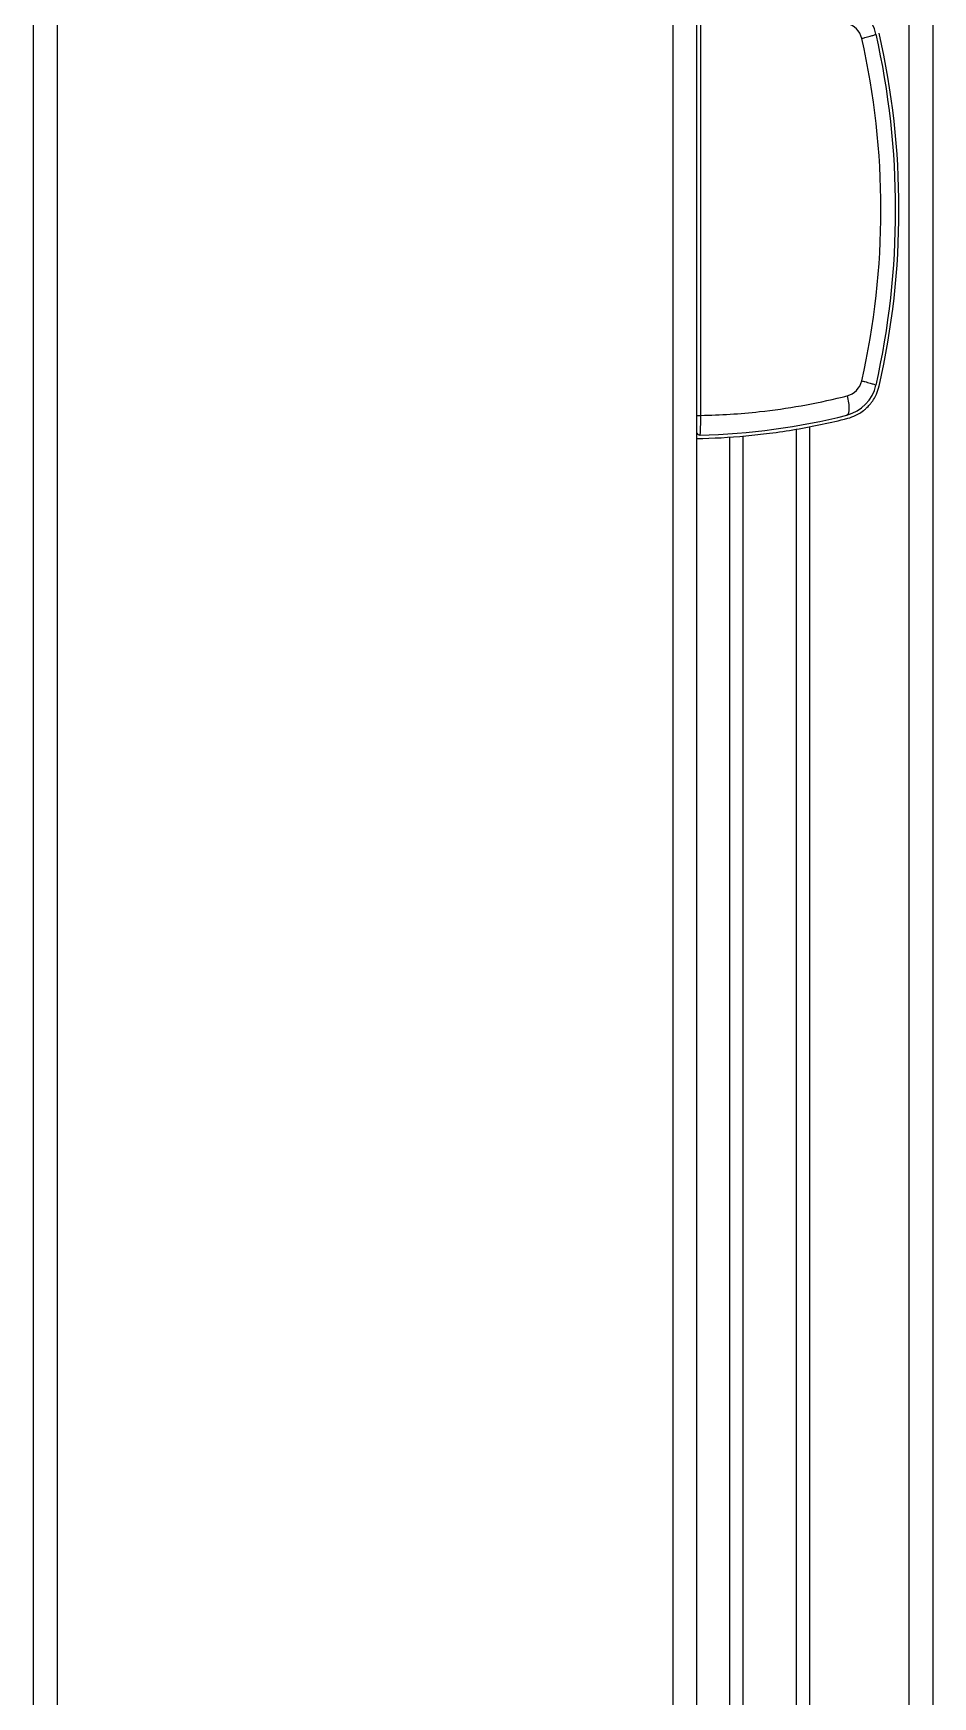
# Model space of a CAD drawing. Header units: millimetres. Extents: x -1584 to 3730, y -1918 to 2655.
# Drawn here: x -1523.8 to -1456, y 108.5 to 233.8 of the extents above; entities that cross this region are included whole.
import ezdxf

# ---------------------------------------------------------------- set-up
doc = ezdxf.new("R2010")
doc.units = ezdxf.units.MM
doc.header["$LTSCALE"] = 65.395
doc.layers.get('0').update_dxf_attribs({"linetype": 'CONTINUOUS'})
doc.layers.add('GEOM', color=7, linetype='CONTINUOUS')

msp = doc.modelspace()

# ---------------------------------------------------------------- linework, layer by layer
at = {"linetype": 'Continuous'}
for p, q in [((-1523.83, 982.55), (-1523.83, -44.45)), ((-1522.03, 982.55), (-1522.03, -44.45)), ((-1475.63, 982.55), (-1475.63, -44.45)), ((-1473.83, 982.55), (-1473.83, -44.45)), ((-1457.83, 982.35), (-1457.83, 17.15)), ((-1456.03, 982.35), (-1456.03, -137.15))]:
    msp.add_line(p, q, dxfattribs=at)
at = {"layer": 'GEOM', "linetype": 'Continuous'}
for p, q in [((-1473.52, 205.05), (-1473.52, 236.05)), ((-1460.31, 233.78), (-1460.31, 233.78)), ((-1460.31, 207.32), (-1460.31, 207.32)), ((-1473.83, 205.05), (-1473.52, 205.05)), ((-1462.5, 205.07), (-1462.5, 205.07)), ((-1473.58, 203.56), (-1473.58, 203.56)), ((-1471.33, 91.01), (-1471.33, 203.44)), ((-1471.33, 91.01), (-1471.33, 203.44)), ((-1470.33, 90.95), (-1470.33, 203.49)), ((-1466.33, 204.01), (-1466.33, 83.3)), ((-1465.33, 204.21), (-1465.33, 83.3)), ((-1465.33, 204.21), (-1465.33, 83.3))]:
    msp.add_line(p, q, dxfattribs=at)
for centre, radius, start, end in [((-1463.24, 233.12), 3, 12.7421, 75.8002), ((-1462.85, 233.12), 1.5, 12.7422, 75.7975), ((-1518.44, 220.55), 58.5, 347.2578, 12.7422), ((-1518.83, 220.55), 60, 347.2578, 12.7422), ((-1518.83, 220.55), 60.25, 347.2578, 12.7422), ((-1463.24, 207.98), 3, 284.2001, 347.2579), ((-1462.85, 207.98), 1.5, 284.2025, 347.2578), ((-1463.24, 207.98), 3.25, 335.5786, 347.2578), ((-1474.38, 253.54), 48.5, 276.2627, 283.7546), ((-1474.38, 253.53), 48.49, 283.7546, 284.2025), ((-1463.24, 207.98), 3.25, 307.6247, 311.9438), ((-1463.24, 207.98), 3.25, 311.9438, 319.5165), ((-1463.24, 207.98), 3.25, 319.5165, 323.8356), ((-1463.24, 207.98), 3.25, 323.8356, 331.8497), ((-1463.24, 207.98), 3.25, 331.8497, 335.5786), ((-1474.77, 253.54), 50, 271.3651, 284.2023), ((-1474.38, 253.57), 48.53, 271.0194, 276.261), ((-1474.77, 253.54), 50.25, 279.6642, 284.2025), ((-1463.24, 207.98), 3.25, 284.2025, 295.8817), ((-1463.24, 207.98), 3.25, 295.8817, 299.6106), ((-1463.24, 207.98), 3.25, 299.6106, 307.6247), ((-1473.58, 203.81), 0.25, 180.0029, 271.3652), ((-1474.77, 253.54), 50.25, 271.0717, 275.3123), ((-1474.77, 253.54), 50.25, 275.3123, 277.3522), ((-1474.77, 253.54), 50.25, 277.3522, 279.6642)]:
    msp.add_arc(centre, radius, start, end, dxfattribs=at)
for points, knots in [([(-1461.39, 233.45), (-1461.31, 233.47), (-1461.16, 233.51), (-1460.96, 233.56), (-1460.77, 233.61), (-1460.61, 233.66), (-1460.49, 233.7), (-1460.39, 233.73), (-1460.34, 233.76), (-1460.32, 233.77), (-1460.31, 233.78), (-1460.31, 233.78)], [0, 0, 0, 0, 0.205649, 0.396884, 0.568364, 0.71564, 0.834756, 0.922642, 0.977305, 0.992163, 1, 1, 1, 1]), ([(-1461.39, 207.65), (-1461.31, 207.63), (-1461.16, 207.59), (-1460.96, 207.54), (-1460.77, 207.49), (-1460.61, 207.44), (-1460.49, 207.4), (-1460.39, 207.37), (-1460.34, 207.34), (-1460.32, 207.33), (-1460.31, 207.32), (-1460.31, 207.32)], [0, 0, 0, 0, 0.205649, 0.396883, 0.568363, 0.715639, 0.834755, 0.922642, 0.977305, 0.992163, 1, 1, 1, 1]), ([(-1462.48, 206.52), (-1462.44, 206.35), (-1462.39, 206.09), (-1462.35, 205.75), (-1462.35, 205.54), (-1462.36, 205.36), (-1462.39, 205.2), (-1462.44, 205.08), (-1462.5, 205.07)], [0, 0, 0, 0, 0.362036, 0.52499, 0.668898, 0.789562, 0.884365, 1, 1, 1, 1]), ([(-1473.58, 203.56), (-1473.57, 203.56), (-1473.57, 203.57), (-1473.56, 203.59), (-1473.56, 203.62), (-1473.55, 203.67), (-1473.55, 203.73), (-1473.54, 203.84), (-1473.53, 204), (-1473.53, 204.22), (-1473.52, 204.48), (-1473.52, 204.76), (-1473.52, 204.95), (-1473.52, 205.05)], [0, 0, 0, 0, 0.006252, 0.020872, 0.044477, 0.077009, 0.118274, 0.167952, 0.290898, 0.441646, 0.614681, 0.803315, 1, 1, 1, 1])]:
    msp.add_open_spline(points, degree=3, knots=knots, dxfattribs=at)

doc.saveas('drawing.dxf')
